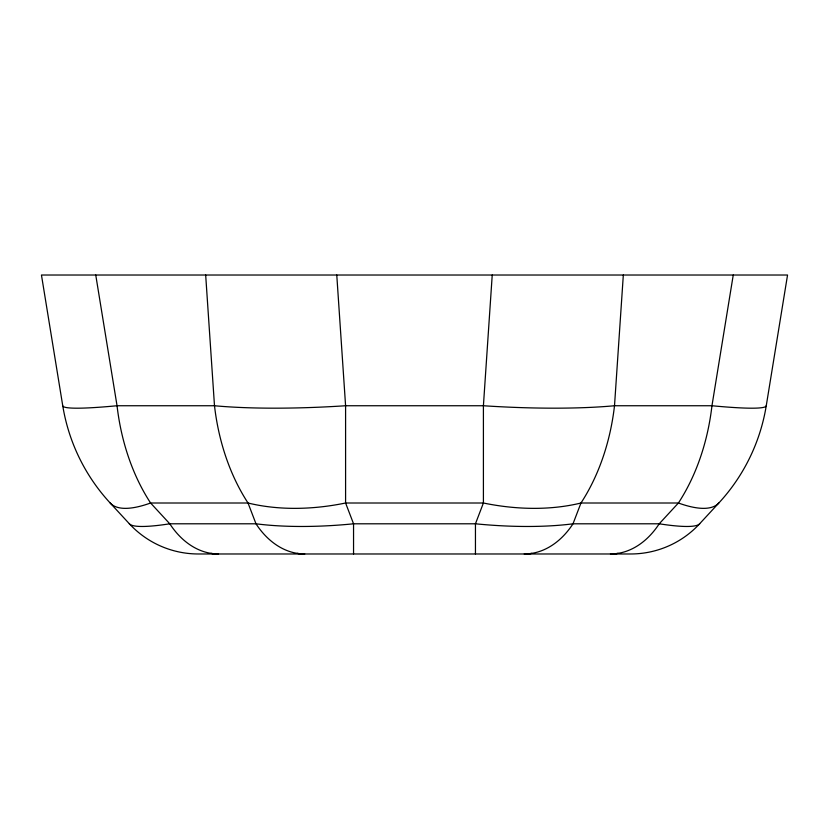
<?xml version="1.0" encoding="UTF-8"?>
<svg xmlns="http://www.w3.org/2000/svg" width="829" height="829" viewBox="0 0 829 829"><rect width="100%" height="100%" fill="white"/><g stroke="black" fill="none" stroke-linecap="round" stroke-linejoin="round"><path stroke-width="1.24" d="M492.229 275.021L483.411 405.744L483.411 503.006L475.452 523.793L475.452 553.979M623.325 275.021L614.507 405.744A187.851 132.827 -90 0 1 580.974 503.006L573.015 523.793A93.926 66.413 90 0 1 524.239 553.979A93.926 66.413 -90 0 0 531.886 553.347M733.25 275.021L711.956 405.744A187.851 132.827 -90 0 1 678.412 503.006L659.221 523.793A93.926 66.413 -90 0 1 610.434 553.979A93.926 66.413 90 0 0 618.092 553.347M766.255 405.744L787.55 275.021L41.45 275.021L62.745 405.744A187.851 187.851 0 0 0 110.174 503.006L129.376 523.793A93.926 93.926 0 0 0 198.359 553.979L630.641 553.979A93.926 93.926 0 0 0 699.624 523.793L718.826 503.006A187.851 187.851 0 0 0 766.255 405.744A187.851 12.487 9.3 0 1 711.956 405.744L614.507 405.744A187.851 30.134 3.9 0 1 483.411 405.744L345.589 405.744A187.851 30.134 -3.9 0 1 214.493 405.744L117.044 405.744A187.851 12.487 -9.3 0 1 62.745 405.744M95.749 275.021L117.044 405.744A187.851 132.827 90 0 0 150.588 503.006L169.779 523.793L255.985 523.793A169.562 49.533 -7.3 0 0 353.548 523.804L475.452 523.793A169.562 49.533 7.3 0 0 573.046 523.804L659.221 523.793M336.771 275.021L345.589 405.744L345.589 503.006L353.548 523.793L353.548 553.979M205.675 275.021L214.493 405.744A187.851 132.827 90 0 0 248.026 503.006L255.985 523.793A93.926 66.413 -90 0 0 304.761 553.979A93.926 66.413 90 0 1 297.114 553.347M110.174 503.006A187.851 50.828 -42.7 0 0 150.588 503.006L248.026 503.006A187.851 122.713 -20.9 0 0 345.589 503.006L483.411 503.006A187.851 122.713 20.9 0 0 580.974 503.006L678.412 503.006A187.851 50.828 42.7 0 0 718.826 503.006M699.686 523.804A169.562 20.518 17.1 0 1 659.252 523.804M169.748 523.804A169.562 20.518 -17.1 0 1 129.314 523.804M169.779 523.793A93.926 66.413 90 0 0 218.566 553.979A93.926 66.413 -90 0 1 210.908 553.347"/></g></svg>
